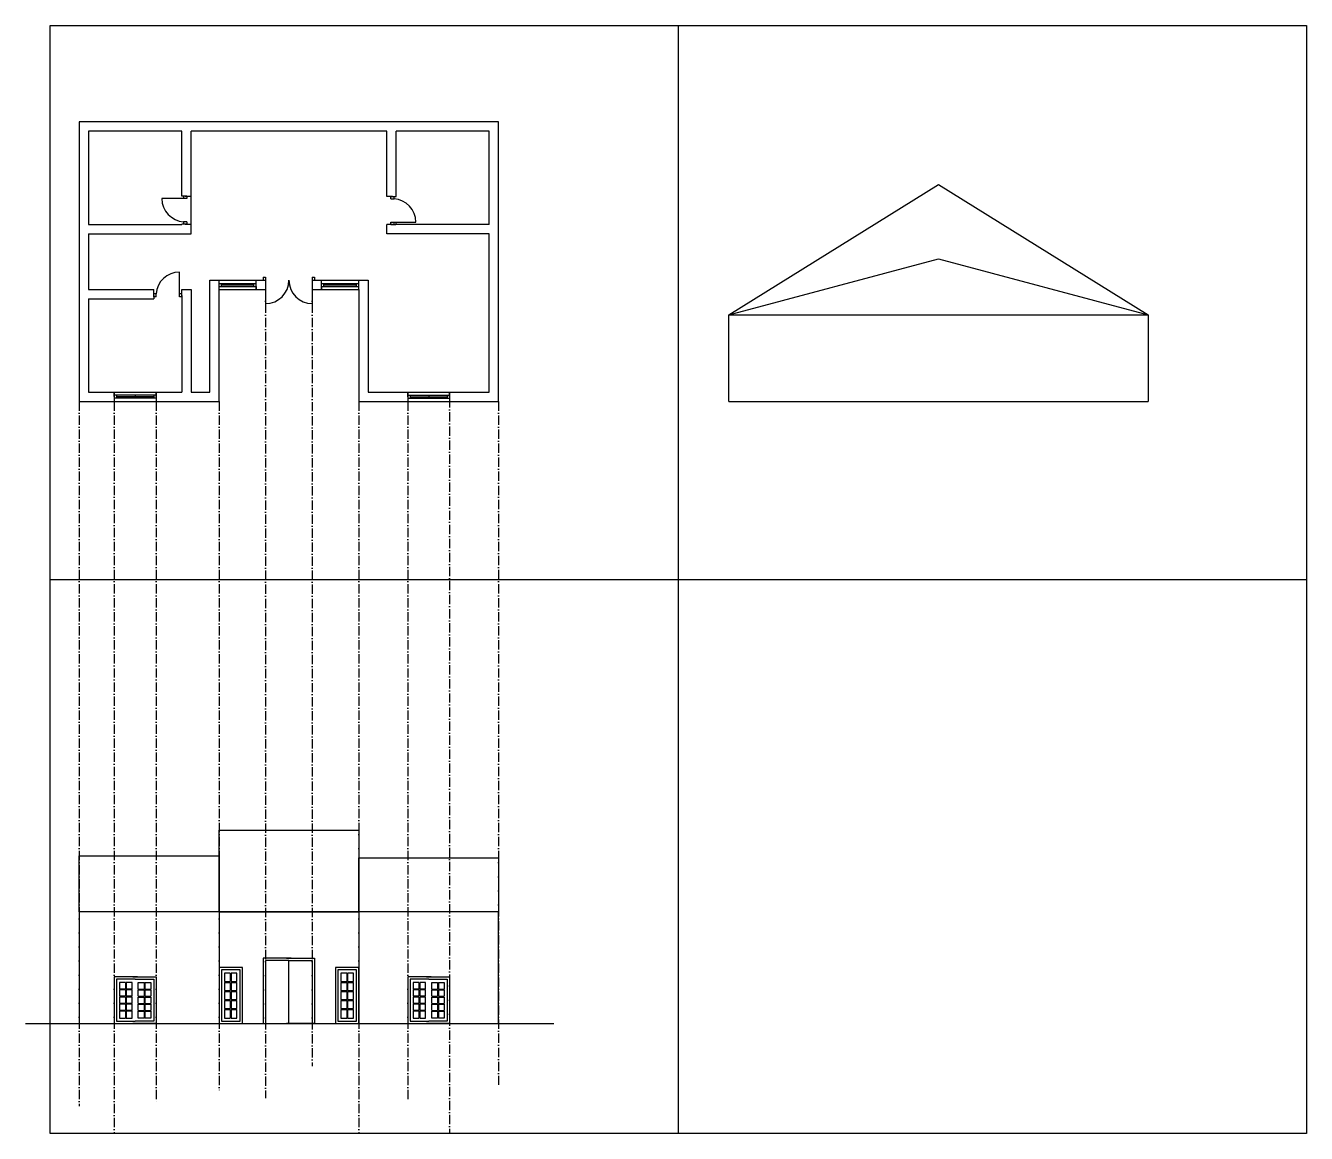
# Model space of a CAD drawing. Header units: inches. Extents: x 275 to 1925, y 132 to 1559.
import ezdxf

# ---------------------------------------------------------------- set-up
doc = ezdxf.new("R2010")
doc.units = ezdxf.units.IN
doc.header["$MEASUREMENT"] = 0
doc.linetypes.add('ACAD_ISO10W100', pattern=[18, 12, -3, 0, -3])
for name, color, linetype in [('cen', 11, 'ACAD_ISO10W100'), ('dw', 2, 'Continuous'), ('roof', 3, 'Continuous'), ('wall', 1, 'Continuous')]:
    doc.layers.add(name, color=color, linetype=linetype)

# ---------------------------------------------------------------- blocks, each defined once
blk = doc.blocks.new('pd1')
at = {"layer": 'dw'}
for p, q in [((0, 0), (0, 4.5)), ((0, 2), (0, -2)), ((0, 2), (3, 2)), ((0, 0), (0, -4.5)), ((3, 2), (3, -2)), ((3, 0), (3, -30)), ((32.9, 2), (36, 2)), ((33, 2), (33, -2)), ((36, 0), (36, 4.5)), ((36, 2), (36, -2)), ((36, 0), (36, -4.5)), ((0, -2), (3, -2)), ((32.9, -2), (36, -2))]:
    blk.add_line(p, q, dxfattribs=at)
blk.add_arc((3, 0), 30, 270, 356.1774, dxfattribs=at)
blk = doc.blocks.new('pw3')
at = {"layer": 'dw'}
for p, q in [((0, 4), (0, 0)), ((0, 4), (54, 4)), ((0, 0), (54, 0)), ((3, 4), (3, 0)), ((3, 2), (51, 2)), ((27, 4), (27, 0)), ((51, 4), (51, 0)), ((54, 4), (54, 0))]:
    blk.add_line(p, q, dxfattribs=at)
blk = doc.blocks.new('fw3')
at = {"layer": 'dw'}
for p, q in [((27, 57), (3, 57)), ((3, 57), (3, 3)), ((14.5, 53), (14.5, 44.3)), ((15.5, 53), (15.5, 44.3)), ((27, 57), (51, 57)), ((38.5, 53), (38.5, 44.3)), ((39.5, 53), (39.5, 44.3)), ((51, 57), (51, 3)), ((14.5, 44.3), (7, 44.3)), ((14.5, 43.3), (7, 43.3)), ((14.5, 35.1), (7, 35.1)), ((14.5, 34.1), (7, 34.1)), ((14.5, 43.3), (14.5, 35.1)), ((14.5, 34.1), (14.5, 25.9)), ((23, 44.3), (15.5, 44.3)), ((15.5, 43.3), (15.5, 35.1)), ((23, 43.3), (15.5, 43.3)), ((23, 35.1), (15.5, 35.1)), ((15.5, 34.1), (15.5, 25.9)), ((23, 34.1), (15.5, 34.1)), ((31, 44.3), (38.5, 44.3)), ((31, 43.3), (38.5, 43.3)), ((31, 35.1), (38.5, 35.1)), ((31, 34.1), (38.5, 34.1)), ((38.5, 43.3), (38.5, 35.1)), ((38.5, 34.1), (38.5, 25.9)), ((39.5, 44.3), (47, 44.3)), ((39.5, 43.3), (39.5, 35.1)), ((39.5, 43.3), (47, 43.3)), ((39.5, 35.1), (47, 35.1)), ((39.5, 34.1), (39.5, 25.9)), ((39.5, 34.1), (47, 34.1)), ((14.5, 25.9), (7, 25.9)), ((14.5, 24.9), (7, 24.9)), ((14.5, 16.7), (7, 16.7)), ((14.5, 24.9), (14.5, 16.7)), ((23, 25.9), (15.5, 25.9)), ((15.5, 24.9), (15.5, 16.7)), ((23, 24.9), (15.5, 24.9)), ((23, 16.7), (15.5, 16.7)), ((31, 25.9), (38.5, 25.9)), ((31, 24.9), (38.5, 24.9)), ((31, 16.7), (38.5, 16.7)), ((38.5, 24.9), (38.5, 16.7)), ((39.5, 25.9), (47, 25.9)), ((39.5, 24.9), (39.5, 16.7)), ((39.5, 24.9), (47, 24.9)), ((39.5, 16.7), (47, 16.7)), ((3, 3), (27, 3)), ((14.5, 15.7), (7, 15.7)), ((14.5, 15.7), (14.5, 7)), ((15.5, 15.7), (15.5, 7)), ((23, 15.7), (15.5, 15.7)), ((51, 3), (27, 3)), ((31, 15.7), (38.5, 15.7)), ((38.5, 15.7), (38.5, 7)), ((39.5, 15.7), (39.5, 7)), ((39.5, 15.7), (47, 15.7))]:
    blk.add_line(p, q, dxfattribs=at)
for points in [[(30, 60), (0, 60), (0, 0), (30, 0)], [(14.5, 53), (7, 53), (7, 44.3)], [(23, 44.3), (23, 53), (15.5, 53)], [(24, 60), (54, 60), (54, 0), (24, 0)], [(31, 44.3), (31, 53), (38.5, 53)], [(39.5, 53), (47, 53), (47, 44.3)], [(7, 43.3), (7, 35.1)], [(7, 34.1), (7, 25.9)], [(23, 35.1), (23, 43.3)], [(23, 25.9), (23, 34.1)], [(31, 35.1), (31, 43.3)], [(31, 25.9), (31, 34.1)], [(47, 43.3), (47, 35.1)], [(47, 34.1), (47, 25.9)], [(7, 24.9), (7, 16.7)], [(23, 16.7), (23, 24.9)], [(31, 16.7), (31, 24.9)], [(47, 24.9), (47, 16.7)], [(7, 15.7), (7, 7), (14.5, 7)], [(15.5, 7), (23, 7), (23, 15.7)], [(38.5, 7), (31, 7), (31, 15.7)], [(47, 15.7), (47, 7), (39.5, 7)]]:
    blk.add_lwpolyline(points, dxfattribs=at)
blk = doc.blocks.new('fd2')
at = {"layer": 'dw'}
for p, q in [((33, 84), (-3, 84)), ((-3, 84), (-3, 0)), ((27, 84), (63, 84)), ((63, 84), (63, 0)), ((30, 81), (0, 81)), ((0, 81), (0, 0)), ((30, 0), (30, 81)), ((30, 0), (30, 81)), ((30, 81), (60, 81)), ((60, 81), (60, 0)), ((-3, 0), (33, 0)), ((63, 0), (27, 0))]:
    blk.add_line(p, q, dxfattribs=at)
blk = doc.blocks.new('fw2')
at = {"layer": 'dw'}
for p, q in [((7, 53.9), (14.5, 53.9)), ((7, 52.9), (14.5, 52.9)), ((14.5, 65), (14.5, 53.9)), ((14.5, 52.9), (14.5, 42.3)), ((15.5, 65), (15.5, 53.9)), ((15.5, 53.9), (23, 53.9)), ((15.5, 52.9), (23, 52.9)), ((15.5, 52.9), (15.5, 42.3)), ((7, 42.3), (14.5, 42.3)), ((7, 41.3), (14.5, 41.3)), ((14.5, 41.3), (14.5, 30.7)), ((15.5, 42.3), (23, 42.3)), ((15.5, 41.3), (15.5, 30.7)), ((15.5, 41.3), (23, 41.3)), ((7, 30.7), (14.5, 30.7)), ((7, 29.7), (14.5, 29.7)), ((7, 19.1), (14.5, 19.1)), ((7, 18.1), (14.5, 18.1)), ((14.5, 29.7), (14.5, 19.1)), ((14.5, 18.1), (14.5, 7)), ((15.5, 30.7), (23, 30.7)), ((15.5, 29.7), (15.5, 19.1)), ((15.5, 29.7), (23, 29.7)), ((15.5, 19.1), (23, 19.1)), ((15.5, 18.1), (15.5, 7)), ((15.5, 18.1), (23, 18.1))]:
    blk.add_line(p, q, dxfattribs=at)
for points in [[(0, 0), (30, 0), (30, 72), (0, 72)], [(3, 3), (27, 3), (27, 69), (3, 69)]]:
    blk.add_lwpolyline(points, close=True, dxfattribs=at)
for points in [[(14.5, 65), (7, 65), (7, 53.9)], [(7, 52.9), (7, 42.3)], [(23, 53.9), (23, 65), (15.5, 65)], [(23, 42.3), (23, 52.9)], [(7, 41.3), (7, 30.7)], [(23, 30.7), (23, 41.3)], [(7, 29.7), (7, 19.1)], [(7, 18.1), (7, 7), (14.5, 7)], [(15.5, 7), (23, 7), (23, 18.1)], [(23, 19.1), (23, 29.7)]]:
    blk.add_lwpolyline(points, dxfattribs=at)

msp = doc.modelspace()

# ---------------------------------------------------------------- linework, layer by layer
for p, q in [((1115.5, 1558.9), (1115.5, 131.8)), ((306.4, 845.3), (1924.5, 845.3))]:
    msp.add_line(p, q)
msp.add_lwpolyline([(306.4, 1558.9), (1924.5, 1558.9), (1924.5, 131.8), (306.4, 131.8)], close=True)
at = {"layer": 'cen'}
for p, q in [((584.1, 1218.8), (584.1, 177.4)), ((644.1, 1218.8), (644.1, 218.3)), ((344.1, 1074.8), (344.1, 167)), ((389.1, 1074.8), (389.1, 131.8)), ((443.1, 1074.8), (443.1, 172.4)), ((524.1, 1074.8), (524.1, 187.6)), ((704.1, 1074.8), (704.1, 131.8)), ((767.1, 1074.8), (767.1, 173.8)), ((821.1, 1078.8), (821.1, 131.8)), ((884.1, 1074.8), (884.1, 194.4))]:
    msp.add_line(p, q, dxfattribs=at)
at = {"layer": 'dw'}
for p, q in [((747.5, 1338.8), (743, 1338.8)), ((745.5, 1338.8), (749.5, 1338.8)), ((745.5, 1335.7), (745.5, 1338.8)), ((747.5, 1338.8), (752.1, 1338.8)), ((749.5, 1335.7), (749.5, 1338.8)), ((745.5, 1335.8), (749.5, 1335.8)), ((745.5, 1305.8), (749.5, 1305.8)), ((745.5, 1302.8), (745.5, 1305.8)), ((747.5, 1305.8), (777.5, 1305.8)), ((749.5, 1302.8), (749.5, 1305.8)), ((747.5, 1302.8), (743, 1302.8)), ((745.5, 1302.8), (749.5, 1302.8)), ((747.5, 1302.8), (752, 1302.8)), ((524.1, 1218.8), (524.1, 1230.8)), ((524.1, 1226.8), (572.1, 1226.8)), ((524.1, 1222.8), (524.1, 1226.8)), ((524.1, 1222.8), (572.1, 1222.8)), ((527.1, 1222.8), (527.1, 1226.8)), ((527.1, 1224.8), (569.1, 1224.8)), ((569.1, 1222.8), (569.1, 1226.8)), ((572.1, 1218.8), (572.1, 1230.8)), ((572.1, 1222.8), (572.1, 1226.8)), ((572.1, 1222.8), (572.1, 1218.8)), ((581.1, 1234.8), (581.1, 1230.8)), ((581.1, 1234.8), (584.1, 1234.8)), ((581.1, 1230.8), (584.1, 1230.8)), ((584.1, 1234.8), (584.1, 1200.8)), ((644.1, 1234.8), (644.1, 1200.8)), ((644.1, 1234.8), (647.1, 1234.8)), ((644.1, 1230.8), (647.1, 1230.8)), ((647.1, 1234.8), (647.1, 1230.8)), ((656.1, 1218.8), (656.1, 1230.8)), ((656.1, 1226.8), (704.1, 1226.8)), ((656.1, 1222.8), (656.1, 1226.8)), ((656.1, 1222.8), (704.1, 1222.8)), ((656.1, 1222.8), (656.1, 1218.8)), ((659.1, 1222.8), (659.1, 1226.8)), ((659.1, 1224.8), (701.1, 1224.8)), ((701.1, 1222.8), (701.1, 1226.8)), ((704.1, 1218.8), (704.1, 1230.8)), ((704.1, 1222.8), (704.1, 1226.8)), ((389.1, 1081.2), (389.1, 1086.8)), ((389.1, 1086.8), (389.1, 1074.8)), ((443.1, 1081.2), (443.1, 1086.8)), ((443.1, 1086.8), (443.1, 1074.8)), ((767.1, 1080.8), (767.1, 1086.8)), ((767.1, 1086.8), (767.1, 1074.8)), ((821.1, 1080.8), (821.1, 1086.8)), ((821.1, 1086.8), (821.1, 1074.8))]:
    msp.add_line(p, q, dxfattribs=at)
for centre, start, end in [((747.5, 1305.8), 0, 86.1774), ((584.1, 1230.8), 270, 0), ((644.1, 1230.8), 180, 270)]:
    msp.add_arc(centre, 30, start, end, dxfattribs=at)
at = {"layer": 'roof'}
for p, q in [((1180.7, 1186.2), (1450.7, 1354)), ((1450.7, 1354), (1720.7, 1186.2)), ((1180.7, 1186.2), (1450.7, 1258.3)), ((1450.7, 1258.3), (1720.7, 1186.2)), ((524.1, 417.4), (524.1, 522.6)), ((524.1, 522.6), (704.1, 522.6)), ((704.1, 522.6), (704.1, 417.4)), ((344.1, 417.4), (344.1, 489.4)), ((344.1, 489.4), (524.1, 489.4)), ((524.1, 489.4), (524.1, 417.4)), ((704.1, 417.4), (704.1, 486.7)), ((704.1, 486.7), (884.1, 486.7)), ((884.1, 486.7), (884.1, 417.4)), ((884.1, 417.4), (344.1, 417.4)), ((344.1, 417.4), (344.1, 417.4)), ((344.1, 417.4), (344.1, 417.4)), ((344.1, 417.4), (344.1, 417.4)), ((524.1, 417.4), (704.1, 417.4)), ((704.1, 417.4), (704.1, 417.4)), ((704.1, 417.4), (704.1, 417.4))]:
    msp.add_line(p, q, dxfattribs=at)
at = {"layer": 'wall'}
for p, q in [((344.1, 1434.8), (344.1, 1074.8)), ((884.1, 1434.8), (344.1, 1434.8)), ((356.1, 1422.8), (356.1, 1302.8)), ((476.1, 1422.8), (356.1, 1422.8)), ((476.1, 1339.1), (476.1, 1422.8)), ((488.1, 1290.8), (488.1, 1422.8)), ((740.1, 1422.8), (488.1, 1422.8)), ((740.1, 1338.8), (740.1, 1422.8)), ((872.1, 1422.8), (752.1, 1422.8)), ((752.1, 1338.8), (752.1, 1422.8)), ((872.1, 1302.8), (872.1, 1422.8)), ((884.1, 1074.8), (884.1, 1434.8)), ((485, 1339.1), (488.1, 1339.1)), ((743, 1338.8), (740.1, 1338.8)), ((752.1, 1302.8), (752.1, 1305.7)), ((356.1, 1302.8), (476.1, 1302.8)), ((356.1, 1290.8), (488.1, 1290.8)), ((356.1, 1290.8), (356.1, 1218.8)), ((485, 1303.1), (488.1, 1303.1)), ((740.1, 1290.8), (740.1, 1302.8)), ((743, 1302.8), (740.1, 1302.8)), ((872.1, 1290.8), (740.1, 1290.8)), ((872.1, 1302.8), (752.1, 1302.8)), ((872.1, 1086.8), (872.1, 1290.8)), ((512.1, 1230.8), (584.1, 1230.8)), ((512.1, 1086.8), (512.1, 1230.8)), ((644.1, 1230.8), (716.1, 1230.8)), ((716.1, 1230.8), (716.1, 1086.8)), ((356.1, 1218.8), (440, 1218.8)), ((356.1, 1206.8), (440, 1206.8)), ((356.1, 1206.8), (356.1, 1086.8)), ((440, 1215.8), (440, 1218.8)), ((476, 1215.8), (476, 1218.8)), ((476, 1218.8), (488.1, 1218.8)), ((476, 1206.8), (476.1, 1206.8)), ((476.1, 1206.8), (476.1, 1086.8)), ((488.1, 1218.8), (488.1, 1086.8)), ((524.1, 1074.8), (524.1, 1218.8)), ((524.1, 1218.8), (584.1, 1218.8)), ((644.1, 1218.8), (704.1, 1218.8)), ((704.1, 1218.8), (704.1, 1074.8)), ((1180.7, 1074.8), (1180.7, 1186.2)), ((1180.7, 1186.2), (1720.7, 1186.2)), ((1720.7, 1186.2), (1720.7, 1074.8)), ((344.1, 1074.8), (524.1, 1074.8)), ((356.1, 1086.8), (476.1, 1086.8)), ((488.1, 1086.8), (512.1, 1086.8)), ((704.1, 1074.8), (884.1, 1074.8)), ((716.1, 1086.8), (872.1, 1086.8)), ((1180.7, 1074.8), (1720.7, 1074.8)), ((884.1, 417.4), (344.1, 417.4)), ((344.1, 417.4), (344.1, 273.4)), ((524.1, 417.4), (524.1, 273.4)), ((704.1, 417.4), (704.1, 273.4)), ((884.1, 273.4), (884.1, 417.4)), ((275, 273.4), (955.4, 273.4))]:
    msp.add_line(p, q, dxfattribs=at)

# ---------------------------------------------------------------- block references
at = {"layer": 'dw'}
for p in [(389.1, 1079.2), (767.1, 1078.8)]:
    msp.add_blockref('pw3', p, dxfattribs=at)
at = {"layer": 'wall'}
for p, rotation in [((480.5, 1339.1), 270), ((476, 1211.3), 180)]:
    msp.add_blockref('pd1', p, dxfattribs=dict(at, rotation=rotation))
for name, p in [('fd2', (584.1, 273.4)), ('fw3', (389.1, 273.4)), ('fw2', (524.1, 273.4)), ('fw2', (674.1, 273.4)), ('fw3', (767.1, 273.4))]:
    msp.add_blockref(name, p, dxfattribs=at)

doc.saveas('drawing.dxf')
